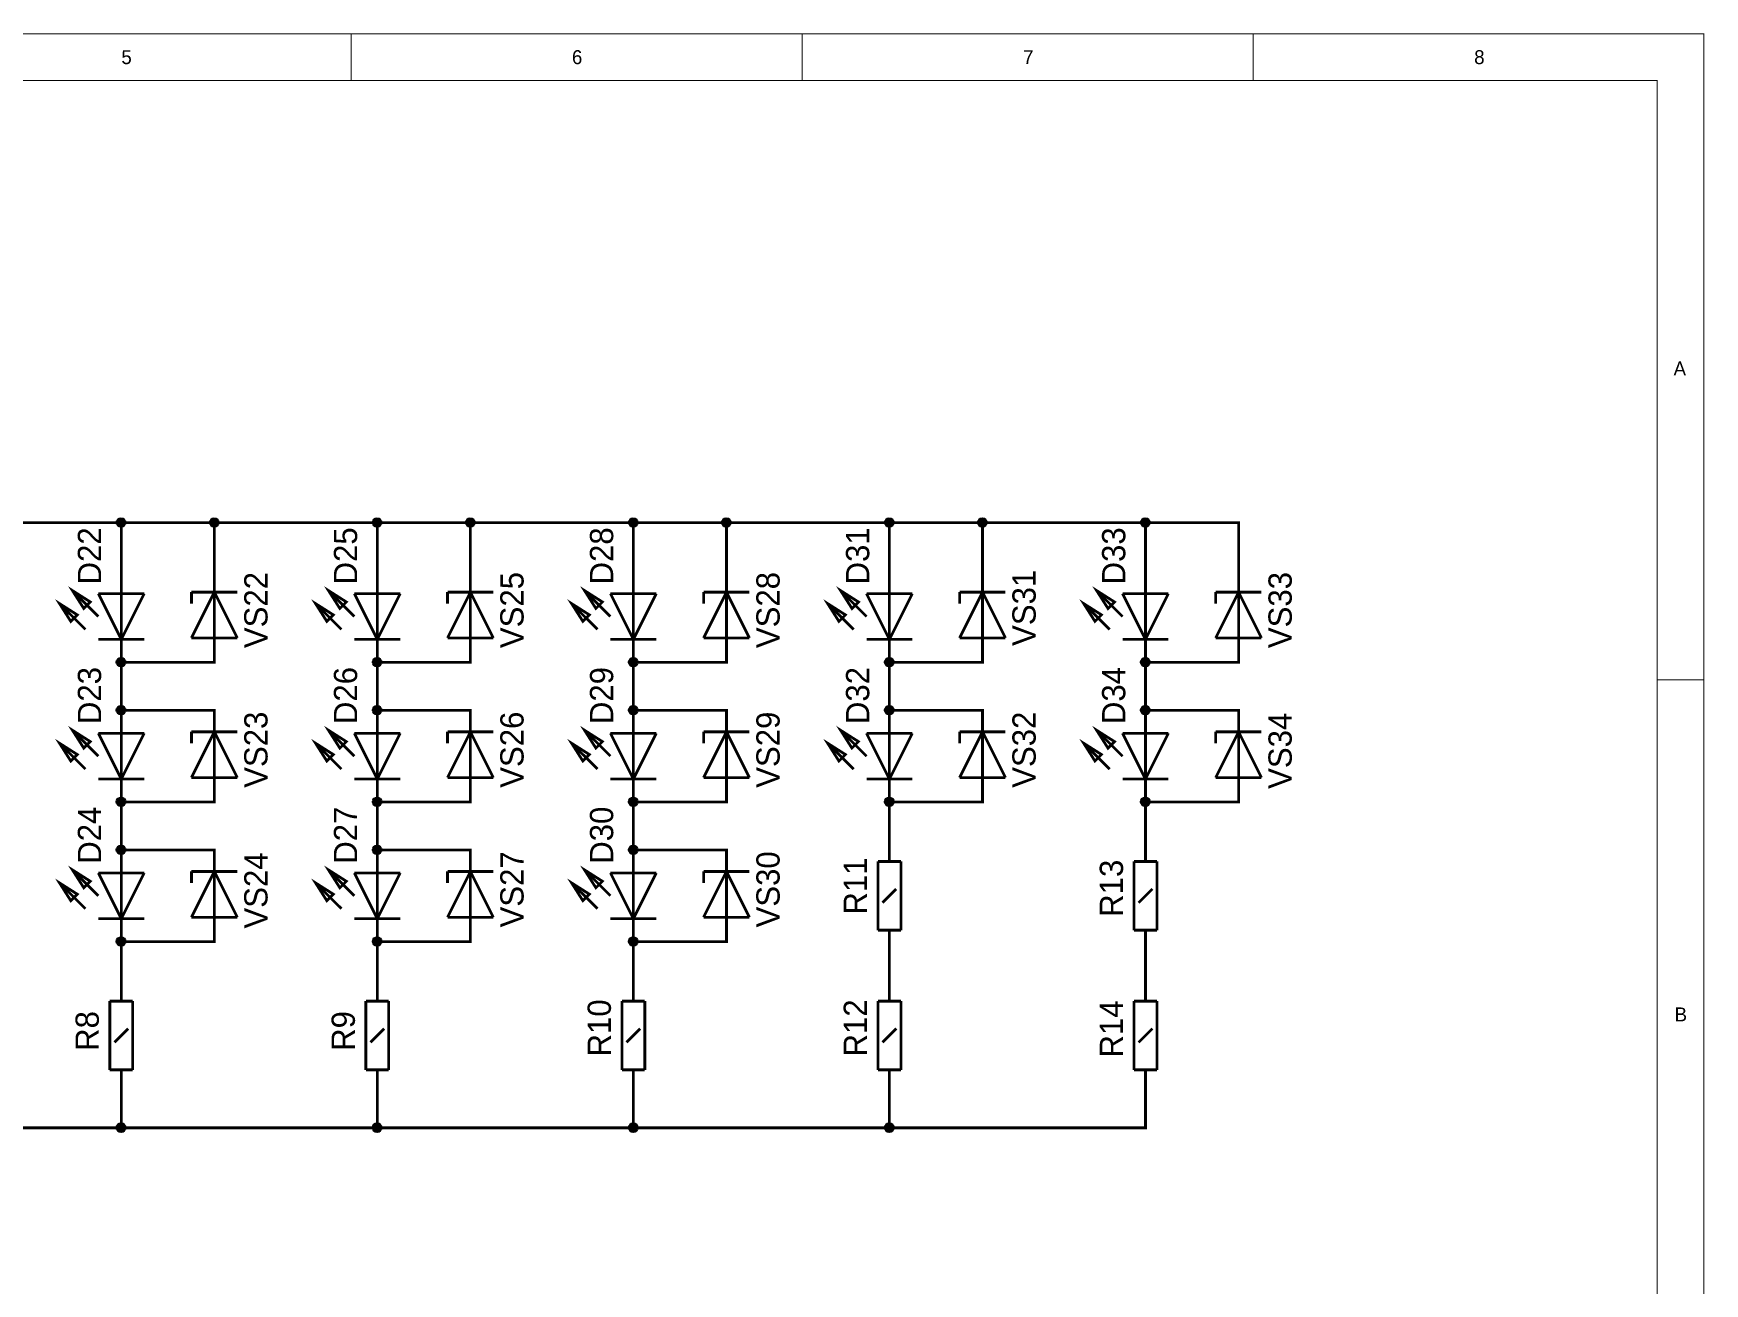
# Model space of a CAD drawing. Header units: millimetres. Extents: x 0 to 437, y 0 to 282.
# Drawn here: x 211.4 to 393.7, y 145.6 to 282 of the extents above; entities that cross this region are included whole.
import ezdxf

# ---------------------------------------------------------------- set-up
doc = ezdxf.new("R2010")
doc.units = ezdxf.units.MM
doc.layers.add('Sheet', color=255, linetype='Continuous')

msp = doc.modelspace()

# ---------------------------------------------------------------- linework, layer by layer
at = {"layer": 'Sheet'}
for points, const_width in [([(0, 281.94), (393.66, 281.94), (393.66, 0.04), (0, 0.04), (0, 281.94)], 0.0991), ([(246.06, 276.86), (246.06, 281.94)], 0.0991), ([(295.27, 276.86), (295.27, 281.94)], 0.0991), ([(344.49, 276.86), (344.49, 281.94)], 0.0991), ([(5.08, 276.86), (388.58, 276.86), (388.58, 5.12), (5.08, 5.12), (5.08, 276.86)], 0.0991), ([(35.56, 228.6), (53.34, 228.6), (63.5, 228.6), (81.28, 228.6), (91.44, 228.6), (109.22, 228.6), (119.38, 228.6), (137.16, 228.6), (147.32, 228.6), (165.1, 228.6), (175.26, 228.6), (193.04, 228.6), (203.2, 228.6), (220.98, 228.6), (231.14, 228.6), (248.92, 228.6), (259.08, 228.6), (276.86, 228.6), (287.02, 228.6), (304.8, 228.6), (314.96, 228.6), (332.74, 228.6)], 0.3), ([(220.98, 223.36), (220.98, 228.6)], 0.3), ([(231.14, 228.6), (231.14, 223.52)], 0.3), ([(248.92, 223.36), (248.92, 228.6)], 0.3), ([(259.08, 228.6), (259.08, 223.52)], 0.3), ([(276.86, 223.36), (276.86, 228.6)], 0.3), ([(287.02, 228.6), (287.02, 223.52)], 0.3), ([(304.8, 223.36), (304.8, 228.6)], 0.3), ([(314.96, 228.6), (314.96, 223.52)], 0.3), ([(332.74, 223.36), (332.74, 228.6), (342.9, 228.6), (342.9, 223.52)], 0.3), ([(220.98, 220.86), (220.98, 223.36)], 0.3), ([(231.14, 221.02), (231.14, 223.52)], 0.3), ([(248.92, 220.86), (248.92, 223.36)], 0.3), ([(259.08, 221.02), (259.08, 223.52)], 0.3), ([(276.86, 220.86), (276.86, 223.36)], 0.3), ([(287.02, 221.02), (287.02, 223.52)], 0.3), ([(304.8, 220.86), (304.8, 223.36)], 0.3), ([(314.96, 221.02), (314.96, 223.52)], 0.3), ([(332.74, 220.86), (332.74, 223.36)], 0.3), ([(342.9, 221.02), (342.9, 223.52)], 0.3), ([(218.48, 218.36), (215.65, 221.19)], 0.3), ([(216.89, 219.24), (215.65, 221.19)], 0.3), ([(217.6, 219.95), (215.65, 221.19)], 0.3), ([(218.48, 220.86), (223.48, 220.86)], 0.3), ([(218.48, 220.86), (220.98, 215.86)], 0.3), ([(223.48, 220.86), (220.98, 215.86)], 0.3), ([(220.98, 215.86), (220.98, 220.86)], 0.3), ([(233.64, 221.02), (228.64, 221.02)], 0.3), ([(228.64, 216.02), (231.14, 221.02)], 0.3), ([(228.64, 221.02), (228.64, 219.77)], 0.3), ([(231.14, 216.02), (231.14, 221.02)], 0.3), ([(231.14, 221.02), (233.64, 216.02)], 0.3), ([(246.42, 218.36), (243.59, 221.19)], 0.3), ([(244.83, 219.24), (243.59, 221.19)], 0.3), ([(245.54, 219.95), (243.59, 221.19)], 0.3), ([(246.42, 220.86), (251.42, 220.86)], 0.3), ([(246.42, 220.86), (248.92, 215.86)], 0.3), ([(251.42, 220.86), (248.92, 215.86)], 0.3), ([(248.92, 215.86), (248.92, 220.86)], 0.3), ([(261.58, 221.02), (256.58, 221.02)], 0.3), ([(256.58, 216.02), (259.08, 221.02)], 0.3), ([(256.58, 221.02), (256.58, 219.77)], 0.3), ([(259.08, 216.02), (259.08, 221.02)], 0.3), ([(259.08, 221.02), (261.58, 216.02)], 0.3), ([(274.36, 218.36), (271.53, 221.19)], 0.3), ([(272.77, 219.24), (271.53, 221.19)], 0.3), ([(273.48, 219.95), (271.53, 221.19)], 0.3), ([(274.36, 220.86), (279.36, 220.86)], 0.3), ([(274.36, 220.86), (276.86, 215.86)], 0.3), ([(279.36, 220.86), (276.86, 215.86)], 0.3), ([(276.86, 215.86), (276.86, 220.86)], 0.3), ([(289.52, 221.02), (284.52, 221.02)], 0.3), ([(284.52, 216.02), (287.02, 221.02)], 0.3), ([(284.52, 221.02), (284.52, 219.77)], 0.3), ([(287.02, 216.02), (287.02, 221.02)], 0.3), ([(287.02, 221.02), (289.52, 216.02)], 0.3), ([(302.3, 218.36), (299.47, 221.19)], 0.3), ([(300.71, 219.24), (299.47, 221.19)], 0.3), ([(301.42, 219.95), (299.47, 221.19)], 0.3), ([(302.3, 220.86), (307.3, 220.86)], 0.3), ([(302.3, 220.86), (304.8, 215.86)], 0.3), ([(307.3, 220.86), (304.8, 215.86)], 0.3), ([(304.8, 215.86), (304.8, 220.86)], 0.3), ([(317.46, 221.02), (312.46, 221.02)], 0.3), ([(312.46, 216.02), (314.96, 221.02)], 0.3), ([(312.46, 221.02), (312.46, 219.77)], 0.3), ([(314.96, 216.02), (314.96, 221.02)], 0.3), ([(314.96, 221.02), (317.46, 216.02)], 0.3), ([(330.24, 218.36), (327.41, 221.19)], 0.3), ([(328.65, 219.24), (327.41, 221.19)], 0.3), ([(329.36, 219.95), (327.41, 221.19)], 0.3), ([(330.24, 220.86), (335.24, 220.86)], 0.3), ([(330.24, 220.86), (332.74, 215.86)], 0.3), ([(335.24, 220.86), (332.74, 215.86)], 0.3), ([(332.74, 215.86), (332.74, 220.86)], 0.3), ([(345.4, 221.02), (340.4, 221.02)], 0.3), ([(340.4, 216.02), (342.9, 221.02)], 0.3), ([(340.4, 221.02), (340.4, 219.77)], 0.3), ([(342.9, 216.02), (342.9, 221.02)], 0.3), ([(342.9, 221.02), (345.4, 216.02)], 0.3), ([(217.07, 216.95), (214.24, 219.77)], 0.3), ([(216.18, 218.54), (214.24, 219.77)], 0.3), ([(215.47, 217.83), (214.24, 219.77)], 0.3), ([(245.01, 216.95), (242.18, 219.77)], 0.3), ([(244.12, 218.54), (242.18, 219.77)], 0.3), ([(243.41, 217.83), (242.18, 219.77)], 0.3), ([(272.95, 216.95), (270.12, 219.77)], 0.3), ([(272.06, 218.54), (270.12, 219.77)], 0.3), ([(271.35, 217.83), (270.12, 219.77)], 0.3), ([(300.89, 216.95), (298.06, 219.77)], 0.3), ([(300, 218.54), (298.06, 219.77)], 0.3), ([(299.29, 217.83), (298.06, 219.77)], 0.3), ([(328.83, 216.95), (326, 219.77)], 0.3), ([(327.94, 218.54), (326, 219.77)], 0.3), ([(327.23, 217.83), (326, 219.77)], 0.3), ([(218.48, 215.86), (223.48, 215.86)], 0.3), ([(220.98, 215.86), (220.98, 213.36)], 0.3), ([(233.64, 216.02), (228.64, 216.02)], 0.3), ([(231.14, 216.02), (231.14, 213.52)], 0.3), ([(246.42, 215.86), (251.42, 215.86)], 0.3), ([(248.92, 215.86), (248.92, 213.36)], 0.3), ([(261.58, 216.02), (256.58, 216.02)], 0.3), ([(259.08, 216.02), (259.08, 213.52)], 0.3), ([(274.36, 215.86), (279.36, 215.86)], 0.3), ([(276.86, 215.86), (276.86, 213.36)], 0.3), ([(289.52, 216.02), (284.52, 216.02)], 0.3), ([(287.02, 216.02), (287.02, 213.52)], 0.3), ([(302.3, 215.86), (307.3, 215.86)], 0.3), ([(304.8, 215.86), (304.8, 213.36)], 0.3), ([(317.46, 216.02), (312.46, 216.02)], 0.3), ([(314.96, 216.02), (314.96, 213.52)], 0.3), ([(330.24, 215.86), (335.24, 215.86)], 0.3), ([(332.74, 215.86), (332.74, 213.36)], 0.3), ([(345.4, 216.02), (340.4, 216.02)], 0.3), ([(342.9, 216.02), (342.9, 213.52)], 0.3), ([(231.14, 208.28), (231.14, 208.12), (220.98, 208.12), (220.98, 213.36), (231.14, 213.36), (231.14, 213.52)], 0.3), ([(259.08, 208.28), (259.08, 208.12), (248.92, 208.12), (248.92, 213.36), (259.08, 213.36), (259.08, 213.52)], 0.3), ([(287.02, 208.28), (287.02, 208.12), (276.86, 208.12), (276.86, 213.36), (287.02, 213.36), (287.02, 213.52)], 0.3), ([(314.96, 208.28), (314.96, 208.12), (304.8, 208.12), (304.8, 213.36), (314.96, 213.36), (314.96, 213.52)], 0.3), ([(342.9, 208.28), (342.9, 208.12), (332.74, 208.12), (332.74, 213.36), (342.9, 213.36), (342.9, 213.52)], 0.3), ([(388.62, 211.46), (393.7, 211.46)], 0.0991), ([(220.98, 205.62), (220.98, 208.12)], 0.3), ([(231.14, 205.78), (231.14, 208.28)], 0.3), ([(248.92, 205.62), (248.92, 208.12)], 0.3), ([(259.08, 205.78), (259.08, 208.28)], 0.3), ([(276.86, 205.62), (276.86, 208.12)], 0.3), ([(287.02, 205.78), (287.02, 208.28)], 0.3), ([(304.8, 205.62), (304.8, 208.12)], 0.3), ([(314.96, 205.78), (314.96, 208.28)], 0.3), ([(332.74, 205.62), (332.74, 208.12)], 0.3), ([(342.9, 205.78), (342.9, 208.28)], 0.3), ([(218.48, 203.12), (215.65, 205.95)], 0.3), ([(216.89, 204), (215.65, 205.95)], 0.3), ([(217.6, 204.71), (215.65, 205.95)], 0.3), ([(246.42, 203.12), (243.59, 205.95)], 0.3), ([(244.83, 204), (243.59, 205.95)], 0.3), ([(245.54, 204.71), (243.59, 205.95)], 0.3), ([(274.36, 203.12), (271.53, 205.95)], 0.3), ([(272.77, 204), (271.53, 205.95)], 0.3), ([(273.48, 204.71), (271.53, 205.95)], 0.3), ([(302.3, 203.12), (299.47, 205.95)], 0.3), ([(300.71, 204), (299.47, 205.95)], 0.3), ([(301.42, 204.71), (299.47, 205.95)], 0.3), ([(330.24, 203.12), (327.41, 205.95)], 0.3), ([(328.65, 204), (327.41, 205.95)], 0.3), ([(329.36, 204.71), (327.41, 205.95)], 0.3), ([(217.07, 201.71), (214.24, 204.53)], 0.3), ([(216.18, 203.3), (214.24, 204.53)], 0.3), ([(215.47, 202.59), (214.24, 204.53)], 0.3), ([(218.48, 205.62), (223.48, 205.62)], 0.3), ([(218.48, 205.62), (220.98, 200.62)], 0.3), ([(223.48, 205.62), (220.98, 200.62)], 0.3), ([(220.98, 200.62), (220.98, 205.62)], 0.3), ([(233.64, 205.78), (228.64, 205.78)], 0.3), ([(228.64, 200.78), (231.14, 205.78)], 0.3), ([(228.64, 205.78), (228.64, 204.53)], 0.3), ([(231.14, 200.78), (231.14, 205.78)], 0.3), ([(231.14, 205.78), (233.64, 200.78)], 0.3), ([(245.01, 201.71), (242.18, 204.53)], 0.3), ([(244.12, 203.3), (242.18, 204.53)], 0.3), ([(243.41, 202.59), (242.18, 204.53)], 0.3), ([(246.42, 205.62), (251.42, 205.62)], 0.3), ([(246.42, 205.62), (248.92, 200.62)], 0.3), ([(251.42, 205.62), (248.92, 200.62)], 0.3), ([(248.92, 200.62), (248.92, 205.62)], 0.3), ([(261.58, 205.78), (256.58, 205.78)], 0.3), ([(256.58, 200.78), (259.08, 205.78)], 0.3), ([(256.58, 205.78), (256.58, 204.53)], 0.3), ([(259.08, 200.78), (259.08, 205.78)], 0.3), ([(259.08, 205.78), (261.58, 200.78)], 0.3), ([(272.95, 201.71), (270.12, 204.53)], 0.3), ([(272.06, 203.3), (270.12, 204.53)], 0.3), ([(271.35, 202.59), (270.12, 204.53)], 0.3), ([(274.36, 205.62), (279.36, 205.62)], 0.3), ([(274.36, 205.62), (276.86, 200.62)], 0.3), ([(279.36, 205.62), (276.86, 200.62)], 0.3), ([(276.86, 200.62), (276.86, 205.62)], 0.3), ([(289.52, 205.78), (284.52, 205.78)], 0.3), ([(284.52, 200.78), (287.02, 205.78)], 0.3), ([(284.52, 205.78), (284.52, 204.53)], 0.3), ([(287.02, 200.78), (287.02, 205.78)], 0.3), ([(287.02, 205.78), (289.52, 200.78)], 0.3), ([(300.89, 201.71), (298.06, 204.53)], 0.3), ([(300, 203.3), (298.06, 204.53)], 0.3), ([(299.29, 202.59), (298.06, 204.53)], 0.3), ([(302.3, 205.62), (307.3, 205.62)], 0.3), ([(302.3, 205.62), (304.8, 200.62)], 0.3), ([(307.3, 205.62), (304.8, 200.62)], 0.3), ([(304.8, 200.62), (304.8, 205.62)], 0.3), ([(317.46, 205.78), (312.46, 205.78)], 0.3), ([(312.46, 200.78), (314.96, 205.78)], 0.3), ([(312.46, 205.78), (312.46, 204.53)], 0.3), ([(314.96, 200.78), (314.96, 205.78)], 0.3), ([(314.96, 205.78), (317.46, 200.78)], 0.3), ([(328.83, 201.71), (326, 204.53)], 0.3), ([(327.94, 203.3), (326, 204.53)], 0.3), ([(327.23, 202.59), (326, 204.53)], 0.3), ([(330.24, 205.62), (335.24, 205.62)], 0.3), ([(330.24, 205.62), (332.74, 200.62)], 0.3), ([(335.24, 205.62), (332.74, 200.62)], 0.3), ([(332.74, 200.62), (332.74, 205.62)], 0.3), ([(345.4, 205.78), (340.4, 205.78)], 0.3), ([(340.4, 200.78), (342.9, 205.78)], 0.3), ([(340.4, 205.78), (340.4, 204.53)], 0.3), ([(342.9, 200.78), (342.9, 205.78)], 0.3), ([(342.9, 205.78), (345.4, 200.78)], 0.3), ([(218.48, 200.62), (223.48, 200.62)], 0.3), ([(220.98, 200.62), (220.98, 198.12)], 0.3), ([(233.64, 200.78), (228.64, 200.78)], 0.3), ([(231.14, 200.78), (231.14, 198.28)], 0.3), ([(246.42, 200.62), (251.42, 200.62)], 0.3), ([(248.92, 200.62), (248.92, 198.12)], 0.3), ([(261.58, 200.78), (256.58, 200.78)], 0.3), ([(259.08, 200.78), (259.08, 198.28)], 0.3), ([(274.36, 200.62), (279.36, 200.62)], 0.3), ([(276.86, 200.62), (276.86, 198.12)], 0.3), ([(289.52, 200.78), (284.52, 200.78)], 0.3), ([(287.02, 200.78), (287.02, 198.28)], 0.3), ([(302.3, 200.62), (307.3, 200.62)], 0.3), ([(304.8, 200.62), (304.8, 198.12)], 0.3), ([(317.46, 200.78), (312.46, 200.78)], 0.3), ([(314.96, 200.78), (314.96, 198.28)], 0.3), ([(330.24, 200.62), (335.24, 200.62)], 0.3), ([(332.74, 200.62), (332.74, 198.12)], 0.3), ([(345.4, 200.78), (340.4, 200.78)], 0.3), ([(342.9, 200.78), (342.9, 198.28)], 0.3), ([(231.14, 193.04), (231.14, 192.88), (220.98, 192.88), (220.98, 198.12), (231.14, 198.12), (231.14, 198.28)], 0.3), ([(259.08, 193.04), (259.08, 192.88), (248.92, 192.88), (248.92, 198.12), (259.08, 198.12), (259.08, 198.28)], 0.3), ([(287.02, 193.04), (287.02, 192.88), (276.86, 192.88), (276.86, 198.12), (287.02, 198.12), (287.02, 198.28)], 0.3), ([(314.96, 198.28), (314.96, 198.12), (304.8, 198.12), (304.8, 192.88)], 0.3), ([(342.9, 198.28), (342.9, 198.12), (332.74, 198.12), (332.74, 192.88)], 0.3), ([(220.98, 190.38), (220.98, 192.88)], 0.3), ([(231.14, 190.54), (231.14, 193.04)], 0.3), ([(248.92, 190.38), (248.92, 192.88)], 0.3), ([(259.08, 190.54), (259.08, 193.04)], 0.3), ([(276.86, 190.38), (276.86, 192.88)], 0.3), ([(287.02, 190.54), (287.02, 193.04)], 0.3), ([(303.55, 184.13), (303.55, 191.63)], 0.3), ([(303.55, 191.63), (306.05, 191.63)], 0.3), ([(304.8, 191.63), (304.8, 192.88)], 0.3), ([(306.05, 191.63), (306.05, 184.13)], 0.3), ([(331.49, 184.13), (331.49, 191.63)], 0.3), ([(331.49, 191.63), (333.99, 191.63)], 0.3), ([(332.74, 191.63), (332.74, 192.88)], 0.3), ([(333.99, 191.63), (333.99, 184.13)], 0.3), ([(218.48, 187.88), (215.65, 190.71)], 0.3), ([(216.89, 188.76), (215.65, 190.71)], 0.3), ([(217.6, 189.47), (215.65, 190.71)], 0.3), ([(218.48, 190.38), (223.48, 190.38)], 0.3), ([(218.48, 190.38), (220.98, 185.38)], 0.3), ([(223.48, 190.38), (220.98, 185.38)], 0.3), ([(220.98, 185.38), (220.98, 190.38)], 0.3), ([(233.64, 190.54), (228.64, 190.54)], 0.3), ([(228.64, 185.54), (231.14, 190.54)], 0.3), ([(228.64, 190.54), (228.64, 189.29)], 0.3), ([(231.14, 185.54), (231.14, 190.54)], 0.3), ([(231.14, 190.54), (233.64, 185.54)], 0.3), ([(246.42, 187.88), (243.59, 190.71)], 0.3), ([(244.83, 188.76), (243.59, 190.71)], 0.3), ([(245.54, 189.47), (243.59, 190.71)], 0.3), ([(246.42, 190.38), (251.42, 190.38)], 0.3), ([(246.42, 190.38), (248.92, 185.38)], 0.3), ([(251.42, 190.38), (248.92, 185.38)], 0.3), ([(248.92, 185.38), (248.92, 190.38)], 0.3), ([(261.58, 190.54), (256.58, 190.54)], 0.3), ([(256.58, 185.54), (259.08, 190.54)], 0.3), ([(256.58, 190.54), (256.58, 189.29)], 0.3), ([(259.08, 185.54), (259.08, 190.54)], 0.3), ([(259.08, 190.54), (261.58, 185.54)], 0.3), ([(274.36, 187.88), (271.53, 190.71)], 0.3), ([(272.77, 188.76), (271.53, 190.71)], 0.3), ([(273.48, 189.47), (271.53, 190.71)], 0.3), ([(274.36, 190.38), (279.36, 190.38)], 0.3), ([(274.36, 190.38), (276.86, 185.38)], 0.3), ([(279.36, 190.38), (276.86, 185.38)], 0.3), ([(276.86, 185.38), (276.86, 190.38)], 0.3), ([(289.52, 190.54), (284.52, 190.54)], 0.3), ([(284.52, 185.54), (287.02, 190.54)], 0.3), ([(284.52, 190.54), (284.52, 189.29)], 0.3), ([(287.02, 185.54), (287.02, 190.54)], 0.3), ([(287.02, 190.54), (289.52, 185.54)], 0.3), ([(217.07, 186.47), (214.24, 189.29)], 0.3), ([(216.18, 188.06), (214.24, 189.29)], 0.3), ([(215.47, 187.35), (214.24, 189.29)], 0.3), ([(245.01, 186.47), (242.18, 189.29)], 0.3), ([(244.12, 188.06), (242.18, 189.29)], 0.3), ([(243.41, 187.35), (242.18, 189.29)], 0.3), ([(272.95, 186.47), (270.12, 189.29)], 0.3), ([(272.06, 188.06), (270.12, 189.29)], 0.3), ([(271.35, 187.35), (270.12, 189.29)], 0.3), ([(304.05, 187.13), (305.55, 188.63)], 0.3), ([(331.99, 187.13), (333.49, 188.63)], 0.3), ([(218.48, 185.38), (223.48, 185.38)], 0.3), ([(220.98, 185.38), (220.98, 182.88)], 0.3), ([(233.64, 185.54), (228.64, 185.54)], 0.3), ([(231.14, 185.54), (231.14, 183.04)], 0.3), ([(246.42, 185.38), (251.42, 185.38)], 0.3), ([(248.92, 185.38), (248.92, 182.88)], 0.3), ([(261.58, 185.54), (256.58, 185.54)], 0.3), ([(259.08, 185.54), (259.08, 183.04)], 0.3), ([(274.36, 185.38), (279.36, 185.38)], 0.3), ([(276.86, 185.38), (276.86, 182.88)], 0.3), ([(289.52, 185.54), (284.52, 185.54)], 0.3), ([(287.02, 185.54), (287.02, 183.04)], 0.3), ([(306.05, 184.13), (303.55, 184.13)], 0.3), ([(304.8, 184.13), (304.8, 182.88)], 0.3), ([(333.99, 184.13), (331.49, 184.13)], 0.3), ([(332.74, 184.13), (332.74, 182.88)], 0.3), ([(231.14, 183.04), (231.14, 182.88), (220.98, 182.88), (220.98, 177.64)], 0.3), ([(259.08, 183.04), (259.08, 182.88), (248.92, 182.88), (248.92, 177.64)], 0.3), ([(287.02, 183.04), (287.02, 182.88), (276.86, 182.88), (276.86, 177.64)], 0.3), ([(304.8, 182.88), (304.8, 177.64)], 0.3), ([(332.74, 182.88), (332.74, 177.64)], 0.3), ([(220.98, 176.39), (220.98, 177.64)], 0.3), ([(248.92, 176.39), (248.92, 177.64)], 0.3), ([(276.86, 176.39), (276.86, 177.64)], 0.3), ([(304.8, 176.39), (304.8, 177.64)], 0.3), ([(332.74, 176.39), (332.74, 177.64)], 0.3), ([(219.73, 168.89), (219.73, 176.39)], 0.3), ([(219.73, 176.39), (222.23, 176.39)], 0.3), ([(222.23, 176.39), (222.23, 168.89)], 0.3), ([(247.67, 168.89), (247.67, 176.39)], 0.3), ([(247.67, 176.39), (250.17, 176.39)], 0.3), ([(250.17, 176.39), (250.17, 168.89)], 0.3), ([(275.61, 168.89), (275.61, 176.39)], 0.3), ([(275.61, 176.39), (278.11, 176.39)], 0.3), ([(278.11, 176.39), (278.11, 168.89)], 0.3), ([(303.55, 168.89), (303.55, 176.39)], 0.3), ([(303.55, 176.39), (306.05, 176.39)], 0.3), ([(306.05, 176.39), (306.05, 168.89)], 0.3), ([(331.49, 168.89), (331.49, 176.39)], 0.3), ([(331.49, 176.39), (333.99, 176.39)], 0.3), ([(333.99, 176.39), (333.99, 168.89)], 0.3), ([(220.23, 171.89), (221.73, 173.39)], 0.3), ([(248.17, 171.89), (249.67, 173.39)], 0.3), ([(276.11, 171.89), (277.61, 173.39)], 0.3), ([(304.05, 171.89), (305.55, 173.39)], 0.3), ([(331.99, 171.89), (333.49, 173.39)], 0.3), ([(332.74, 167.64), (332.74, 162.56), (304.8, 162.56), (276.86, 162.56), (248.92, 162.56), (220.98, 162.56), (193.04, 162.56), (165.1, 162.56), (137.16, 162.56), (109.22, 162.56), (81.28, 162.56), (53.34, 162.56), (25.4, 162.56), (25.4, 167.64)], 0.3), ([(222.23, 168.89), (219.73, 168.89)], 0.3), ([(220.98, 168.89), (220.98, 167.64)], 0.3), ([(220.98, 167.64), (220.98, 162.56)], 0.3), ([(250.17, 168.89), (247.67, 168.89)], 0.3), ([(248.92, 168.89), (248.92, 167.64)], 0.3), ([(248.92, 167.64), (248.92, 162.56)], 0.3), ([(278.11, 168.89), (275.61, 168.89)], 0.3), ([(276.86, 168.89), (276.86, 167.64)], 0.3), ([(276.86, 167.64), (276.86, 162.56)], 0.3), ([(306.05, 168.89), (303.55, 168.89)], 0.3), ([(304.8, 168.89), (304.8, 167.64)], 0.3), ([(304.8, 167.64), (304.8, 162.56)], 0.3), ([(333.99, 168.89), (331.49, 168.89)], 0.3), ([(332.74, 168.89), (332.74, 167.64)], 0.3)]:
    msp.add_lwpolyline(points, dxfattribs=dict(at, const_width=const_width))
at = {"layer": 'Sheet', "const_width": 0.508}
for points in [[(220.73, 228.6, 1), (221.23, 228.6, 1)], [(230.89, 228.6, 1), (231.39, 228.6, 1)], [(248.67, 228.6, 1), (249.17, 228.6, 1)], [(258.83, 228.6, 1), (259.33, 228.6, 1)], [(276.61, 228.6, 1), (277.11, 228.6, 1)], [(286.77, 228.6, 1), (287.27, 228.6, 1)], [(304.55, 228.6, 1), (305.05, 228.6, 1)], [(314.71, 228.6, 1), (315.21, 228.6, 1)], [(332.49, 228.6, 1), (332.99, 228.6, 1)], [(220.73, 213.36, 1), (221.23, 213.36, 1)], [(248.67, 213.36, 1), (249.17, 213.36, 1)], [(276.61, 213.36, 1), (277.11, 213.36, 1)], [(304.55, 213.36, 1), (305.05, 213.36, 1)], [(332.49, 213.36, 1), (332.99, 213.36, 1)], [(220.73, 208.12, 1), (221.23, 208.12, 1)], [(248.67, 208.12, 1), (249.17, 208.12, 1)], [(276.61, 208.12, 1), (277.11, 208.12, 1)], [(304.55, 208.12, 1), (305.05, 208.12, 1)], [(332.49, 208.12, 1), (332.99, 208.12, 1)], [(220.73, 198.12, 1), (221.23, 198.12, 1)], [(248.67, 198.12, 1), (249.17, 198.12, 1)], [(276.61, 198.12, 1), (277.11, 198.12, 1)], [(304.55, 198.12, 1), (305.05, 198.12, 1)], [(332.49, 198.12, 1), (332.99, 198.12, 1)], [(220.73, 192.88, 1), (221.23, 192.88, 1)], [(248.67, 192.88, 1), (249.17, 192.88, 1)], [(276.61, 192.88, 1), (277.11, 192.88, 1)], [(220.73, 182.88, 1), (221.23, 182.88, 1)], [(248.67, 182.88, 1), (249.17, 182.88, 1)], [(276.61, 182.88, 1), (277.11, 182.88, 1)], [(220.73, 162.56, 1), (221.23, 162.56, 1)], [(248.67, 162.56, 1), (249.17, 162.56, 1)], [(276.61, 162.56, 1), (277.11, 162.56, 1)], [(304.55, 162.56, 1), (305.05, 162.56, 1)]]:
    msp.add_lwpolyline(points, format="xyb", close=True, dxfattribs=at)
at = {"layer": 'Sheet', "const_width": 0.3}
for points in [[(217.6, 219.95), (216.89, 219.24), (215.65, 221.19), (217.6, 219.95)], [(215.65, 221.19), (216.89, 219.24), (217.6, 219.95), (215.65, 221.19)], [(245.54, 219.95), (244.83, 219.24), (243.59, 221.19), (245.54, 219.95)], [(243.59, 221.19), (244.83, 219.24), (245.54, 219.95), (243.59, 221.19)], [(273.48, 219.95), (272.77, 219.24), (271.53, 221.19), (273.48, 219.95)], [(271.53, 221.19), (272.77, 219.24), (273.48, 219.95), (271.53, 221.19)], [(301.42, 219.95), (300.71, 219.24), (299.47, 221.19), (301.42, 219.95)], [(299.47, 221.19), (300.71, 219.24), (301.42, 219.95), (299.47, 221.19)], [(329.36, 219.95), (328.65, 219.24), (327.41, 221.19), (329.36, 219.95)], [(327.41, 221.19), (328.65, 219.24), (329.36, 219.95), (327.41, 221.19)], [(216.18, 218.54), (215.47, 217.83), (214.24, 219.77), (216.18, 218.54)], [(214.24, 219.77), (215.47, 217.83), (216.18, 218.54), (214.24, 219.77)], [(244.12, 218.54), (243.41, 217.83), (242.18, 219.77), (244.12, 218.54)], [(242.18, 219.77), (243.41, 217.83), (244.12, 218.54), (242.18, 219.77)], [(272.06, 218.54), (271.35, 217.83), (270.12, 219.77), (272.06, 218.54)], [(270.12, 219.77), (271.35, 217.83), (272.06, 218.54), (270.12, 219.77)], [(300, 218.54), (299.29, 217.83), (298.06, 219.77), (300, 218.54)], [(298.06, 219.77), (299.29, 217.83), (300, 218.54), (298.06, 219.77)], [(327.94, 218.54), (327.23, 217.83), (326, 219.77), (327.94, 218.54)], [(326, 219.77), (327.23, 217.83), (327.94, 218.54), (326, 219.77)], [(217.6, 204.71), (216.89, 204), (215.65, 205.95), (217.6, 204.71)], [(215.65, 205.95), (216.89, 204), (217.6, 204.71), (215.65, 205.95)], [(245.54, 204.71), (244.83, 204), (243.59, 205.95), (245.54, 204.71)], [(243.59, 205.95), (244.83, 204), (245.54, 204.71), (243.59, 205.95)], [(273.48, 204.71), (272.77, 204), (271.53, 205.95), (273.48, 204.71)], [(271.53, 205.95), (272.77, 204), (273.48, 204.71), (271.53, 205.95)], [(301.42, 204.71), (300.71, 204), (299.47, 205.95), (301.42, 204.71)], [(299.47, 205.95), (300.71, 204), (301.42, 204.71), (299.47, 205.95)], [(329.36, 204.71), (328.65, 204), (327.41, 205.95), (329.36, 204.71)], [(327.41, 205.95), (328.65, 204), (329.36, 204.71), (327.41, 205.95)], [(216.18, 203.3), (215.47, 202.59), (214.24, 204.53), (216.18, 203.3)], [(214.24, 204.53), (215.47, 202.59), (216.18, 203.3), (214.24, 204.53)], [(244.12, 203.3), (243.41, 202.59), (242.18, 204.53), (244.12, 203.3)], [(242.18, 204.53), (243.41, 202.59), (244.12, 203.3), (242.18, 204.53)], [(272.06, 203.3), (271.35, 202.59), (270.12, 204.53), (272.06, 203.3)], [(270.12, 204.53), (271.35, 202.59), (272.06, 203.3), (270.12, 204.53)], [(300, 203.3), (299.29, 202.59), (298.06, 204.53), (300, 203.3)], [(298.06, 204.53), (299.29, 202.59), (300, 203.3), (298.06, 204.53)], [(327.94, 203.3), (327.23, 202.59), (326, 204.53), (327.94, 203.3)], [(326, 204.53), (327.23, 202.59), (327.94, 203.3), (326, 204.53)], [(216.18, 188.06), (215.47, 187.35), (214.24, 189.29), (216.18, 188.06)], [(214.24, 189.29), (215.47, 187.35), (216.18, 188.06), (214.24, 189.29)], [(217.6, 189.47), (216.89, 188.76), (215.65, 190.71), (217.6, 189.47)], [(215.65, 190.71), (216.89, 188.76), (217.6, 189.47), (215.65, 190.71)], [(244.12, 188.06), (243.41, 187.35), (242.18, 189.29), (244.12, 188.06)], [(242.18, 189.29), (243.41, 187.35), (244.12, 188.06), (242.18, 189.29)], [(245.54, 189.47), (244.83, 188.76), (243.59, 190.71), (245.54, 189.47)], [(243.59, 190.71), (244.83, 188.76), (245.54, 189.47), (243.59, 190.71)], [(272.06, 188.06), (271.35, 187.35), (270.12, 189.29), (272.06, 188.06)], [(270.12, 189.29), (271.35, 187.35), (272.06, 188.06), (270.12, 189.29)], [(273.48, 189.47), (272.77, 188.76), (271.53, 190.71), (273.48, 189.47)], [(271.53, 190.71), (272.77, 188.76), (273.48, 189.47), (271.53, 190.71)]]:
    msp.add_lwpolyline(points, close=True, dxfattribs=at)
at = {"layer": 'Sheet'}
for centre, major_axis, ratio in [((220.96, 228.62), (0, 0.487), 0.999922), ((220.96, 228.62), (0, 0.487), 0.999922), ((220.96, 228.62), (0, 0.487), 0.999922), ((220.96, 228.62), (0, 0.487), 0.999922), ((231.12, 228.62), (0, 0.487), 0.999922), ((231.12, 228.62), (0, 0.487), 0.999922), ((231.12, 228.62), (0, 0.487), 0.999922), ((231.12, 228.62), (0, 0.487), 0.999922), ((248.9, 228.62), (0, 0.487), 0.999922), ((248.9, 228.62), (0, 0.487), 0.999922), ((248.9, 228.62), (0, 0.487), 0.999922), ((248.9, 228.62), (0, 0.487), 0.999922), ((259.06, 228.62), (0, 0.487), 0.999901), ((259.06, 228.62), (0, 0.487), 0.999901), ((259.06, 228.62), (0, 0.487), 0.999901), ((259.06, 228.62), (0, 0.487), 0.999901), ((276.84, 228.62), (0, 0.487), 0.999922), ((276.84, 228.62), (0, 0.487), 0.999922), ((276.84, 228.62), (0, 0.487), 0.999922), ((276.84, 228.62), (0, 0.487), 0.999922), ((287, 228.62), (0, 0.487), 0.999922), ((287, 228.62), (0, 0.487), 0.999922), ((287, 228.62), (0, 0.487), 0.999922), ((287, 228.62), (0, 0.487), 0.999922), ((304.78, 228.62), (0, 0.487), 0.999922), ((304.78, 228.62), (0, 0.487), 0.999922), ((304.78, 228.62), (0, 0.487), 0.999922), ((304.78, 228.62), (0, 0.487), 0.999922), ((314.94, 228.62), (0, 0.487), 0.999922), ((314.94, 228.62), (0, 0.487), 0.999922), ((314.94, 228.62), (0, 0.487), 0.999922), ((314.94, 228.62), (0, 0.487), 0.999922), ((332.72, 228.62), (0.488, 0), 0.997351), ((332.72, 228.62), (0.488, 0), 0.997351), ((332.72, 228.62), (0.488, 0), 0.997351), ((332.72, 228.62), (0.488, 0), 0.997351), ((220.96, 213.38), (0, 0.487), 0.999922), ((220.96, 213.38), (0, 0.487), 0.999922), ((220.96, 213.38), (0, 0.487), 0.999922), ((220.96, 213.38), (0, 0.487), 0.999922), ((220.96, 213.38), (0, 0.487), 0.999922), ((248.9, 213.38), (0, 0.487), 0.999922), ((248.9, 213.38), (0, 0.487), 0.999922), ((248.9, 213.38), (0, 0.487), 0.999922), ((248.9, 213.38), (0, 0.487), 0.999922), ((248.9, 213.38), (0, 0.487), 0.999922), ((276.84, 213.38), (0, 0.487), 0.999922), ((276.84, 213.38), (0, 0.487), 0.999922), ((276.84, 213.38), (0, 0.487), 0.999922), ((276.84, 213.38), (0, 0.487), 0.999922), ((276.84, 213.38), (0, 0.487), 0.999922), ((304.78, 213.38), (0, 0.487), 0.999922), ((304.78, 213.38), (0, 0.487), 0.999922), ((304.78, 213.38), (0, 0.487), 0.999922), ((304.78, 213.38), (0, 0.487), 0.999922), ((304.78, 213.38), (0, 0.487), 0.999922), ((332.72, 213.38), (0.488, 0), 0.997351), ((332.72, 213.38), (0.488, 0), 0.997351), ((332.72, 213.38), (0.488, 0), 0.997351), ((332.72, 213.38), (0.488, 0), 0.997351), ((332.72, 213.38), (0.488, 0), 0.997351), ((220.96, 208.14), (0, 0.487), 0.999922), ((220.96, 208.14), (0, 0.487), 0.999922), ((220.96, 208.14), (0, 0.487), 0.999922), ((220.96, 208.14), (0, 0.487), 0.999922), ((220.96, 208.14), (0, 0.487), 0.999922), ((248.9, 208.14), (0, 0.487), 0.999922), ((248.9, 208.14), (0, 0.487), 0.999922), ((248.9, 208.14), (0, 0.487), 0.999922), ((248.9, 208.14), (0, 0.487), 0.999922), ((248.9, 208.14), (0, 0.487), 0.999922), ((276.84, 208.14), (0, 0.487), 0.999922), ((276.84, 208.14), (0, 0.487), 0.999922), ((276.84, 208.14), (0, 0.487), 0.999922), ((276.84, 208.14), (0, 0.487), 0.999922), ((276.84, 208.14), (0, 0.487), 0.999922), ((304.78, 208.14), (0, 0.487), 0.999922), ((304.78, 208.14), (0, 0.487), 0.999922), ((304.78, 208.14), (0, 0.487), 0.999922), ((304.78, 208.14), (0, 0.487), 0.999922), ((304.78, 208.14), (0, 0.487), 0.999922), ((332.72, 208.14), (0.488, 0), 0.997351), ((332.72, 208.14), (0.488, 0), 0.997351), ((332.72, 208.14), (0.488, 0), 0.997351), ((332.72, 208.14), (0.488, 0), 0.997351), ((332.72, 208.14), (0.488, 0), 0.997351), ((220.96, 198.14), (0, 0.487), 0.999922), ((220.96, 198.14), (0, 0.487), 0.999922), ((220.96, 198.14), (0, 0.487), 0.999922), ((220.96, 198.14), (0, 0.487), 0.999922), ((220.96, 198.14), (0, 0.487), 0.999922), ((248.9, 198.14), (0, 0.487), 0.999922), ((248.9, 198.14), (0, 0.487), 0.999922), ((248.9, 198.14), (0, 0.487), 0.999922), ((248.9, 198.14), (0, 0.487), 0.999922), ((248.9, 198.14), (0, 0.487), 0.999922), ((276.84, 198.14), (0, 0.487), 0.999922), ((276.84, 198.14), (0, 0.487), 0.999922), ((276.84, 198.14), (0, 0.487), 0.999922), ((276.84, 198.14), (0, 0.487), 0.999922), ((276.84, 198.14), (0, 0.487), 0.999922), ((304.78, 198.14), (0, 0.487), 0.999922), ((304.78, 198.14), (0, 0.487), 0.999922), ((304.78, 198.14), (0, 0.487), 0.999922), ((304.78, 198.14), (0, 0.487), 0.999922), ((304.78, 198.14), (0, 0.487), 0.999922), ((332.72, 198.14), (0.488, 0), 0.997351), ((332.72, 198.14), (0.488, 0), 0.997351), ((332.72, 198.14), (0.488, 0), 0.997351), ((332.72, 198.14), (0.488, 0), 0.997351), ((332.72, 198.14), (0.488, 0), 0.997351), ((220.96, 192.9), (0, 0.487), 0.999917), ((220.96, 192.9), (0, 0.487), 0.999917), ((220.96, 192.9), (0, 0.487), 0.999917), ((220.96, 192.9), (0, 0.487), 0.999917), ((220.96, 192.9), (0, 0.487), 0.999917), ((248.9, 192.9), (0, 0.487), 0.999917), ((248.9, 192.9), (0, 0.487), 0.999917), ((248.9, 192.9), (0, 0.487), 0.999917), ((248.9, 192.9), (0, 0.487), 0.999917), ((248.9, 192.9), (0, 0.487), 0.999917), ((276.84, 192.9), (0, 0.487), 0.999917), ((276.84, 192.9), (0, 0.487), 0.999917), ((276.84, 192.9), (0, 0.487), 0.999917), ((276.84, 192.9), (0, 0.487), 0.999917), ((276.84, 192.9), (0, 0.487), 0.999917), ((220.96, 182.9), (0, 0.487), 0.999917), ((220.96, 182.9), (0, 0.487), 0.999917), ((220.96, 182.9), (0, 0.487), 0.999917), ((220.96, 182.9), (0, 0.487), 0.999917), ((220.96, 182.9), (0, 0.487), 0.999917), ((248.9, 182.9), (0, 0.487), 0.999917), ((248.9, 182.9), (0, 0.487), 0.999917), ((248.9, 182.9), (0, 0.487), 0.999917), ((248.9, 182.9), (0, 0.487), 0.999917), ((248.9, 182.9), (0, 0.487), 0.999917), ((276.84, 182.9), (0, 0.487), 0.999917), ((276.84, 182.9), (0, 0.487), 0.999917), ((276.84, 182.9), (0, 0.487), 0.999917), ((276.84, 182.9), (0, 0.487), 0.999917), ((276.84, 182.9), (0, 0.487), 0.999917), ((220.96, 162.58), (0, 0.487), 0.999927), ((220.96, 162.58), (0, 0.487), 0.999927), ((220.96, 162.58), (0, 0.487), 0.999927), ((220.96, 162.58), (0, 0.487), 0.999927), ((248.9, 162.58), (0, 0.487), 0.999927), ((248.9, 162.58), (0, 0.487), 0.999927), ((248.9, 162.58), (0, 0.487), 0.999927), ((248.9, 162.58), (0, 0.487), 0.999927), ((276.84, 162.58), (0, 0.487), 0.999927), ((276.84, 162.58), (0, 0.487), 0.999927), ((276.84, 162.58), (0, 0.487), 0.999927), ((276.84, 162.58), (0, 0.487), 0.999927), ((304.78, 162.58), (0, 0.487), 0.999927), ((304.78, 162.58), (0, 0.487), 0.999927), ((304.78, 162.58), (0, 0.487), 0.999927), ((304.78, 162.58), (0, 0.487), 0.999927)]:
    msp.add_ellipse(centre, major_axis=major_axis, ratio=ratio, dxfattribs=at)

# ---------------------------------------------------------------- texts
for s, p in [('5', (220.99, 278.64)), ('6', (270.16, 278.64)), ('7', (319.39, 278.64)), ('8', (368.61, 278.64)), ('A', (390.37, 244.67)), ('B', (390.48, 174.18))]:
    msp.add_text(s, height=1.52, dxfattribs=at).set_placement(p)
for s, p in [('D25', (246.72, 221.86)), ('D22', (218.78, 221.86)), ('D28', (274.66, 221.86)), ('D31', (302.6, 221.86)), ('D33', (330.54, 221.86)), ('VS22', (236.94, 214.91)), ('VS25', (264.88, 214.91)), ('VS28', (292.82, 214.91)), ('VS31', (320.76, 215.15)), ('VS33', (348.7, 214.91)), ('D23', (218.78, 206.62)), ('D26', (246.72, 206.62)), ('D29', (274.66, 206.62)), ('D32', (302.6, 206.62)), ('D34', (330.54, 206.62)), ('VS23', (236.94, 199.67)), ('VS26', (264.88, 199.67)), ('VS29', (292.82, 199.67)), ('VS32', (320.76, 199.67)), ('VS34', (348.7, 199.55)), ('D24', (218.78, 191.38)), ('D27', (246.72, 191.38)), ('D30', (274.66, 191.38)), ('VS24', (236.94, 184.31)), ('VS27', (264.88, 184.43)), ('VS30', (292.82, 184.43)), ('R11', (302.35, 185.83)), ('R13', (330.29, 185.59)), ('R8', (218.53, 170.96)), ('R9', (246.47, 170.96)), ('R10', (274.41, 170.35)), ('R12', (302.35, 170.35)), ('R14', (330.29, 170.23))]:
    msp.add_text(s, height=2.54, rotation=90, dxfattribs=at).set_placement(p)

doc.saveas('drawing.dxf')
